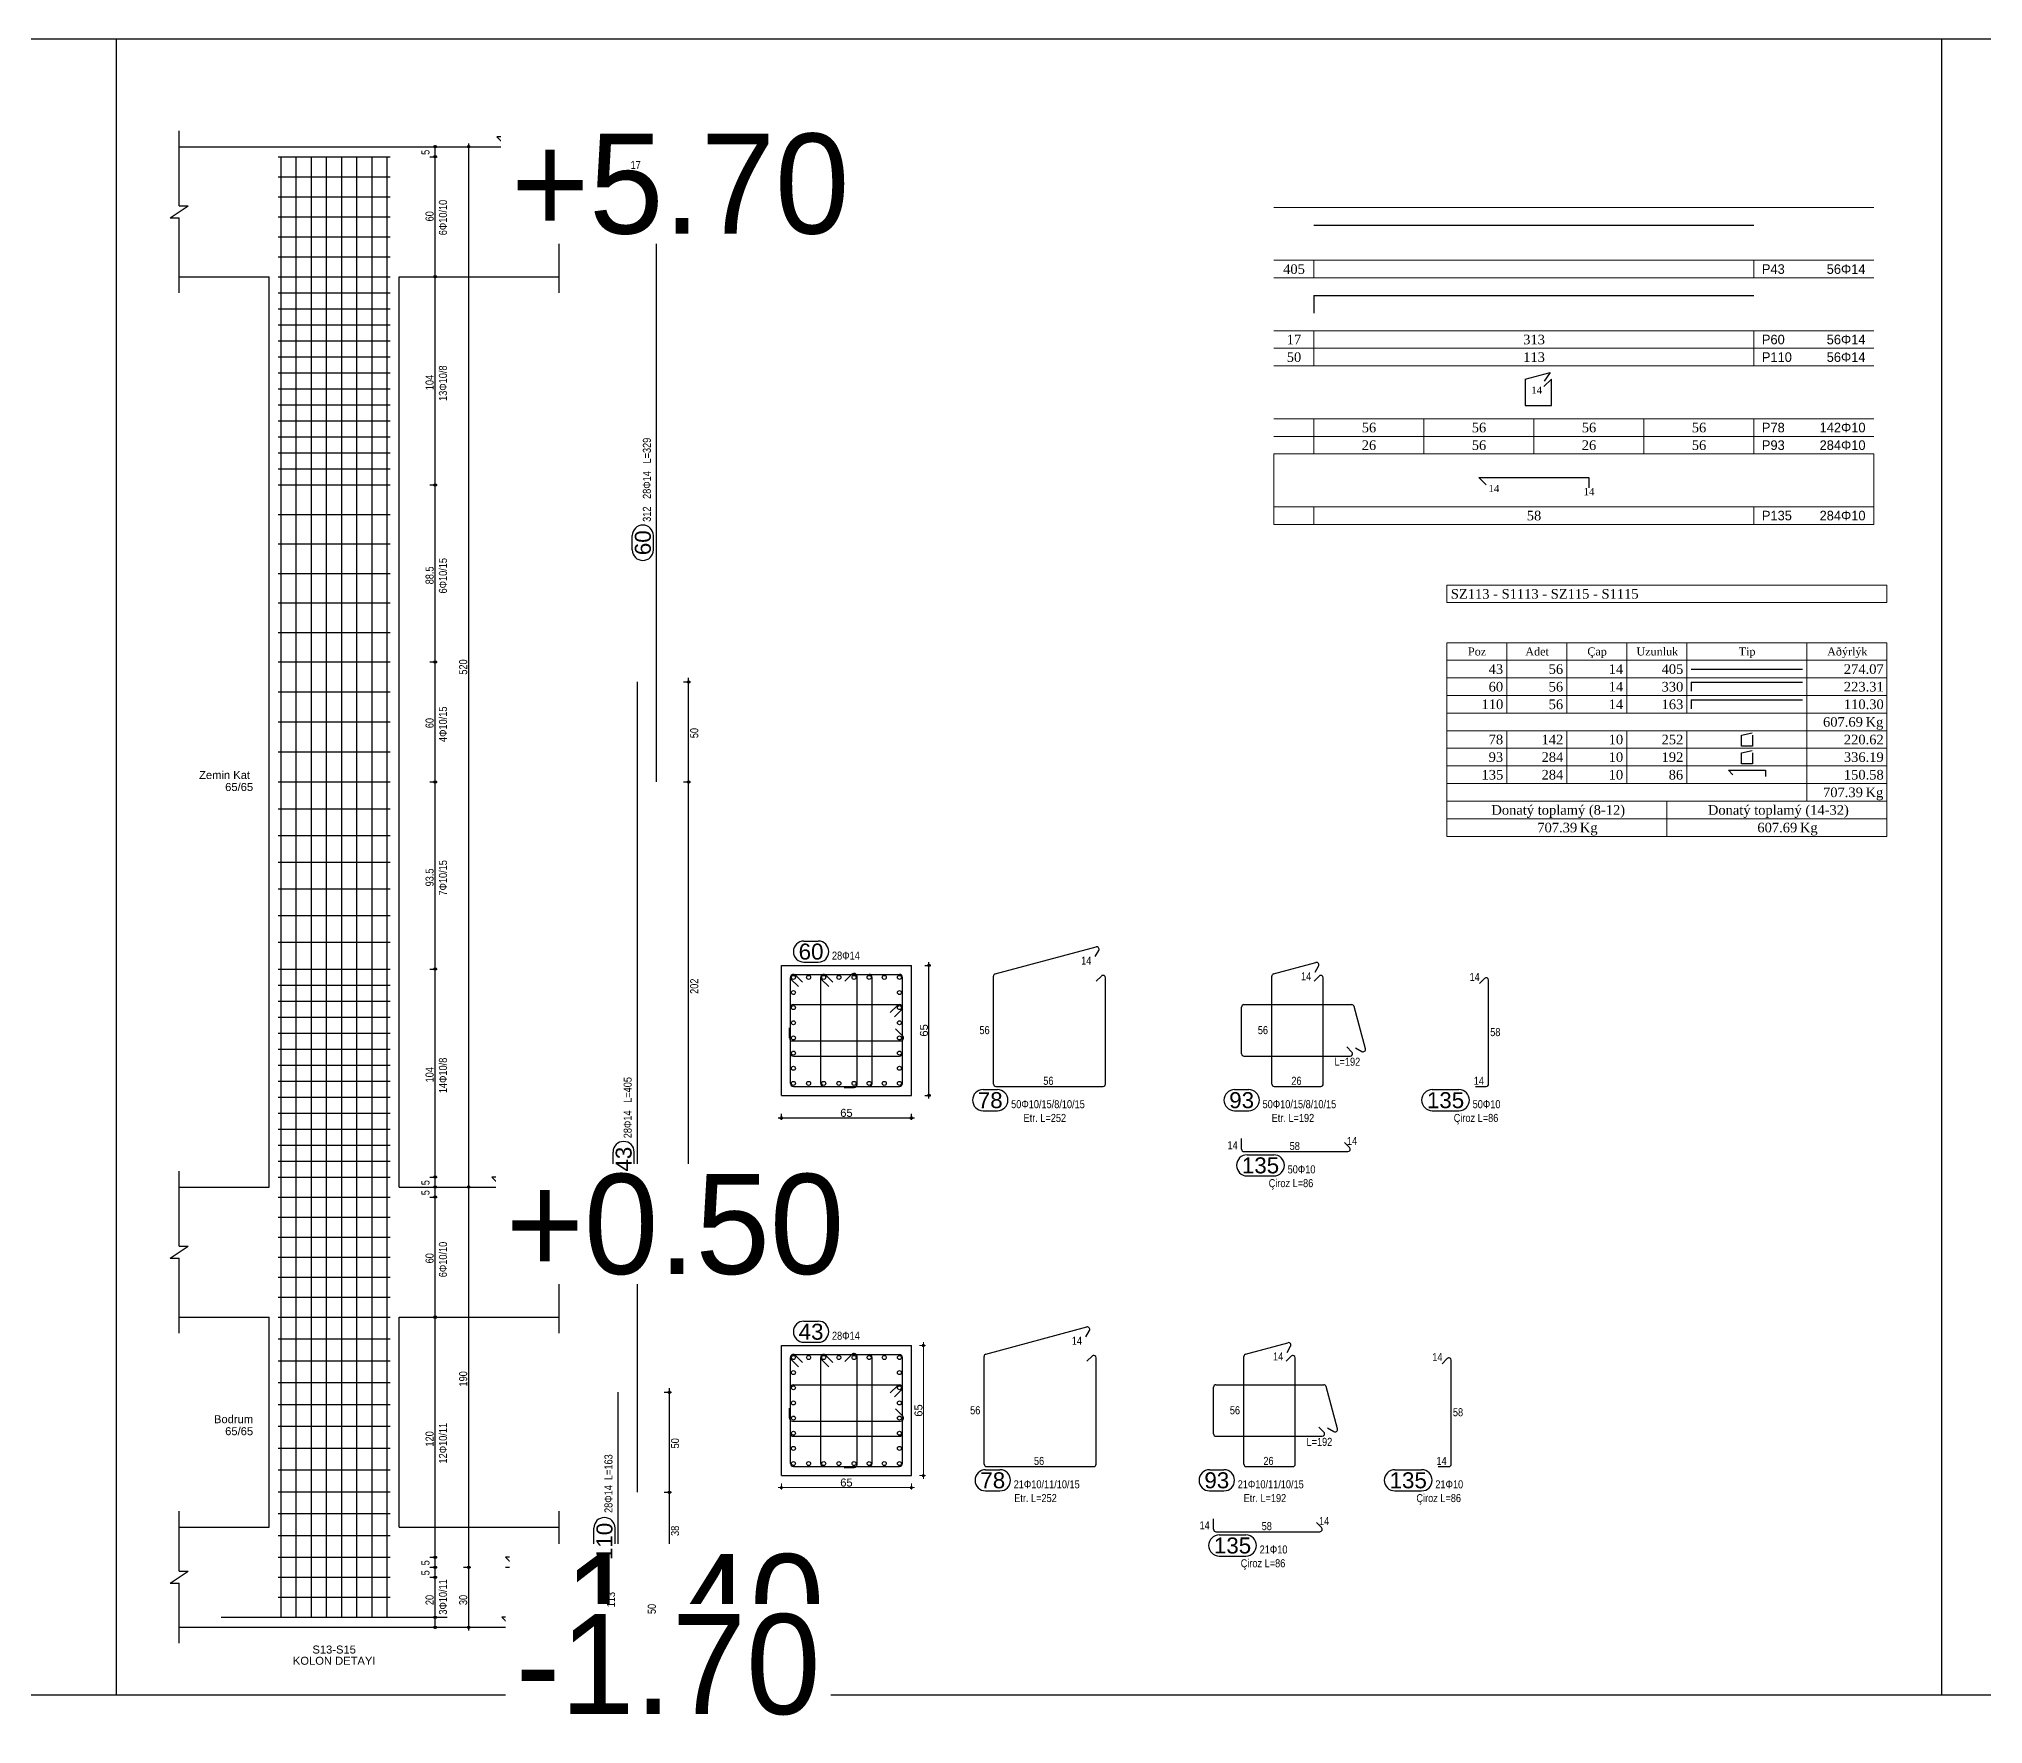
# Model space of a CAD drawing. Header units: metres. Extents: x 419734 to 420376, y 4564732 to 4565123.
# Drawn here: x 419930.48 to 419979.08, y 4564923.85 to 4564965.96 of the extents above; entities that cross this region are included whole.
import ezdxf
from ezdxf.enums import TextEntityAlignment as Align

# ---------------------------------------------------------------- set-up
doc = ezdxf.new("R2018")
doc.units = ezdxf.units.M
for name, color, linetype in [('Standart', 7, 'Continuous'), ('SW_DIM', 33, 'Continuous'), ('SW_MAGRONE', 2, 'Continuous'), ('SW_QUOTE', 1, 'Continuous'), ('SW_REINFORCEMENT', 7, 'Continuous'), ('SW_Tondini', 1, 'Continuous'), ('SW_TXT_TESTI', 1, 'Continuous')]:
    doc.layers.add(name, color=color, linetype=linetype)
doc.styles.add('arial_1_18', font='arial.ttf', dxfattribs={"height": 0.2})
doc.styles.get("Standard").update_dxf_attribs({"font": 'arial.ttf'})
doc.styles.add('SWS', font='ARIALN.TTF')
doc.styles.add('symbol_1_18', font='symbol.ttf', dxfattribs={"height": 0.2})
doc.styles.add('times new roman_1_18', font='times.ttf', dxfattribs={"height": 0.2})

# ---------------------------------------------------------------- blocks, each defined once
blk = doc.blocks.new('*U889')
blk.add_hatch(color=256).paths.add_polyline_path([(0.0025, 0.0025), (0, 0.0025), (0, 0)])
for p, q in [((0.0095, 0.0025), (-0.0025, 0.0025)), ((-0.0025, 0.0025), (0, 0)), ((-0.0025, 0), (0.0025, 0)), ((0, 0), (0, 0.0025)), ((0.0025, 0.0025), (0, 0))]:
    blk.add_line(p, q)
at = {"color": 2, "lineweight": 30, "flags": 104}
blk.add_attdef('QM', text='', height=0.0025, dxfattribs=at).set_placement((0.001, 0.0033), align=Align.BOTTOM_LEFT)
blk = doc.blocks.new('*U890')
blk.add_hatch(color=256).paths.add_polyline_path([(0.0025, 0.0025), (0, 0.0025), (0, 0)])
for p, q in [((0.0095, 0.0025), (-0.0025, 0.0025)), ((-0.0025, 0.0025), (0, 0)), ((-0.0025, 0), (0.0025, 0)), ((0, 0), (0, 0.0025)), ((0.0025, 0.0025), (0, 0))]:
    blk.add_line(p, q)
at = {"color": 2, "lineweight": 30, "flags": 104}
blk.add_attdef('QM', text='', height=0.0025, dxfattribs=at).set_placement((0.001, 0.0033), align=Align.BOTTOM_LEFT)
blk = doc.blocks.new('*U891')
blk.add_hatch(color=256).paths.add_polyline_path([(0.0025, 0.0025), (0, 0.0025), (0, 0)])
for p, q in [((0.0095, 0.0025), (-0.0025, 0.0025)), ((-0.0025, 0.0025), (0, 0)), ((-0.0025, 0), (0.0025, 0)), ((0, 0), (0, 0.0025)), ((0.0025, 0.0025), (0, 0))]:
    blk.add_line(p, q)
at = {"color": 2, "lineweight": 30, "flags": 104}
blk.add_attdef('QM', text='', height=0.0025, dxfattribs=at).set_placement((0.001, 0.0033), align=Align.BOTTOM_LEFT)
blk = doc.blocks.new('*U892')
blk.add_hatch(color=256).paths.add_polyline_path([(0.0025, 0.0025), (0, 0.0025), (0, 0)])
for p, q in [((0.0095, 0.0025), (-0.0025, 0.0025)), ((-0.0025, 0.0025), (0, 0)), ((-0.0025, 0), (0.0025, 0)), ((0, 0), (0, 0.0025)), ((0.0025, 0.0025), (0, 0))]:
    blk.add_line(p, q)
at = {"color": 2, "lineweight": 30, "flags": 104}
blk.add_attdef('QM', text='', height=0.0025, dxfattribs=at).set_placement((0.001, 0.0033), align=Align.BOTTOM_LEFT)

msp = doc.modelspace()

# ---------------------------------------------------------------- linework, layer by layer
at = {"layer": 'Standart', "color": 171, "linetype": 'Continuous', "lineweight": -3}
for points in [[(419806.01166, 4564965.96418), (420065.81052, 4564965.96418)], [(419932.4175, 4564924.57015), (419932.4175, 4564965.96418)], [(419978.04637, 4564924.57015), (419978.04637, 4564965.96418)], [(420065.81052, 4564924.57015), (419806.01166, 4564924.57015)]]:
    msp.add_lwpolyline(points, dxfattribs=at)
at = {"layer": 'Standart', "color": 35, "linetype": 'Continuous', "lineweight": -3}
for points in [[(419933.98538, 4564961.79319), (419933.98538, 4564963.6682)], [(419943.48539, 4564961.79319), (419943.48539, 4564963.6682)], [(419933.76038, 4564961.49319), (419934.21038, 4564961.79319)], [(419933.98538, 4564961.79319), (419934.21038, 4564961.79319)], [(419943.26039, 4564961.49319), (419943.71039, 4564961.79319)], [(419943.48539, 4564961.79319), (419943.71039, 4564961.79319)], [(419933.76038, 4564961.49319), (419933.98538, 4564961.49319)], [(419933.98538, 4564959.61818), (419933.98538, 4564961.49319)], [(419943.26039, 4564961.49319), (419943.48539, 4564961.49319)], [(419943.48539, 4564959.61818), (419943.48539, 4564961.49319)], [(419933.98538, 4564935.79319), (419933.98538, 4564937.6682)], [(419943.48539, 4564935.79319), (419943.48539, 4564937.6682)], [(419933.76038, 4564935.49319), (419934.21038, 4564935.79319)], [(419933.98538, 4564935.79319), (419934.21038, 4564935.79319)], [(419943.26039, 4564935.49319), (419943.71039, 4564935.79319)], [(419943.48539, 4564935.79319), (419943.71039, 4564935.79319)], [(419933.76038, 4564935.49319), (419933.98538, 4564935.49319)], [(419933.98538, 4564933.61818), (419933.98538, 4564935.49319)], [(419943.26039, 4564935.49319), (419943.48539, 4564935.49319)], [(419943.48539, 4564933.61818), (419943.48539, 4564935.49319)], [(419933.98538, 4564927.66819), (419933.98538, 4564929.1682)], [(419943.48539, 4564927.66819), (419943.48539, 4564929.1682)], [(419933.76038, 4564927.36819), (419934.21038, 4564927.66819)], [(419933.76038, 4564927.36819), (419933.98538, 4564927.36819)], [(419933.98538, 4564927.66819), (419934.21038, 4564927.66819)], [(419933.98538, 4564925.86819), (419933.98538, 4564927.36819)], [(419943.26039, 4564927.36819), (419943.71039, 4564927.66819)], [(419943.26039, 4564927.36819), (419943.48539, 4564927.36819)], [(419943.48539, 4564927.66819), (419943.71039, 4564927.66819)], [(419943.48539, 4564925.86819), (419943.48539, 4564927.36819)]]:
    msp.add_lwpolyline(points, dxfattribs=at)
at = {"layer": 'Standart', "color": 1, "linetype": 'Continuous', "lineweight": 5}
for points in [[(419961.34728, 4564961.75136), (419976.34728, 4564961.75136)], [(419961.34728, 4564960.43136), (419976.34728, 4564960.43136)], [(419962.34728, 4564960.43136), (419962.34728, 4564959.99136)], [(419973.34728, 4564960.43136), (419973.34728, 4564959.99136)], [(419961.34728, 4564959.99136), (419976.34728, 4564959.99136)], [(419961.34728, 4564958.67136), (419976.34728, 4564958.67136)], [(419962.34728, 4564958.67136), (419962.34728, 4564957.79136)], [(419973.34728, 4564958.67136), (419973.34728, 4564957.79136)], [(419961.34728, 4564958.23136), (419976.34728, 4564958.23136)], [(419961.34728, 4564957.79136), (419976.34728, 4564957.79136)], [(419961.34728, 4564956.47136), (419976.34728, 4564956.47136)], [(419962.34728, 4564956.47136), (419962.34728, 4564955.59136)], [(419965.09728, 4564956.47136), (419965.09728, 4564955.59136)], [(419967.84728, 4564956.47136), (419967.84728, 4564955.59136)], [(419970.59728, 4564956.47136), (419970.59728, 4564955.59136)], [(419973.34728, 4564956.47136), (419973.34728, 4564955.59136)], [(419961.34728, 4564956.03136), (419976.34728, 4564956.03136)], [(419961.34728, 4564955.59136), (419976.34728, 4564955.59136)], [(419961.34728, 4564955.59136), (419961.34728, 4564953.83136)], [(419976.34728, 4564955.59136), (419976.34728, 4564953.83136)], [(419961.34728, 4564954.27136), (419976.34728, 4564954.27136)], [(419962.34728, 4564954.27136), (419962.34728, 4564953.83136)], [(419973.34728, 4564954.27136), (419973.34728, 4564953.83136)], [(419961.34728, 4564953.83136), (419976.34728, 4564953.83136)], [(419965.67215, 4564951.87465), (419965.67215, 4564952.31465)], [(419965.67215, 4564952.31465), (419976.67215, 4564952.31465)], [(419976.67215, 4564952.31465), (419976.67215, 4564951.87465)], [(419976.67215, 4564951.87465), (419965.67215, 4564951.87465)], [(419965.67215, 4564950.87465), (419976.67215, 4564950.87465)], [(419965.67215, 4564950.87465), (419965.67215, 4564946.03465)], [(419967.17215, 4564950.87465), (419967.17215, 4564949.11465)], [(419968.67215, 4564950.87465), (419968.67215, 4564949.11465)], [(419970.17215, 4564950.87465), (419970.17215, 4564949.11465)], [(419971.67215, 4564950.87465), (419971.67215, 4564949.11465)], [(419974.67215, 4564950.87465), (419974.67215, 4564946.91465)], [(419976.67215, 4564950.87465), (419976.67215, 4564946.03465)], [(419965.67215, 4564950.43465), (419976.67215, 4564950.43465)], [(419965.67215, 4564949.99465), (419976.67215, 4564949.99465)], [(419965.67215, 4564949.55465), (419976.67215, 4564949.55465)], [(419965.67215, 4564949.11465), (419976.67215, 4564949.11465)], [(419965.67215, 4564948.67465), (419976.67215, 4564948.67465)], [(419967.17215, 4564948.67465), (419967.17215, 4564947.35465)], [(419968.67215, 4564948.67465), (419968.67215, 4564947.35465)], [(419970.17215, 4564948.67465), (419970.17215, 4564947.35465)], [(419971.67215, 4564948.67465), (419971.67215, 4564947.35465)], [(419965.67215, 4564948.23465), (419976.67215, 4564948.23465)], [(419965.67215, 4564947.79465), (419976.67215, 4564947.79465)], [(419965.67215, 4564947.35465), (419976.67215, 4564947.35465)], [(419965.67215, 4564946.91465), (419976.67215, 4564946.91465)], [(419971.17215, 4564946.91465), (419971.17215, 4564946.03465)], [(419965.67215, 4564946.47465), (419976.67215, 4564946.47465)], [(419965.67215, 4564946.03465), (419976.67215, 4564946.03465)], [(419952.49039, 4564933.31031), (419952.64039, 4564933.31031)], [(419952.59039, 4564929.98031), (419952.59039, 4564933.39031)], [(419948.96039, 4564929.76031), (419952.37039, 4564929.76031)], [(419949.04039, 4564929.71031), (419949.04039, 4564929.86031)], [(419952.29039, 4564929.71031), (419952.29039, 4564929.86031)], [(419952.49039, 4564930.06031), (419952.64039, 4564930.06031)]]:
    msp.add_lwpolyline(points, dxfattribs=at)
for centre in [(419952.59039, 4564933.31031), (419949.04039, 4564929.76031), (419952.29039, 4564929.76031), (419952.59039, 4564930.06031)]:
    msp.add_circle(centre, 0.03, dxfattribs=at)
at = {"layer": 'SW_DIM', "ltscale": 0.5}
for points in [[(419940.25539, 4564963.26819), (419940.43539, 4564963.26819)], [(419940.38539, 4564926.22819), (419940.38539, 4564963.30819)], [(419941.09539, 4564963.26819), (419941.27539, 4564963.26819)], [(419941.22539, 4564926.18819), (419941.22539, 4564963.34819)], [(419940.25539, 4564963.01819), (419940.43539, 4564963.01819)], [(419940.25539, 4564960.01819), (419940.43539, 4564960.01819)], [(419940.25539, 4564954.81819), (419940.43539, 4564954.81819)], [(419940.25539, 4564950.39319), (419940.43539, 4564950.39319)], [(419946.59039, 4564949.89319), (419946.77039, 4564949.89319)], [(419946.72039, 4564937.16819), (419946.72039, 4564949.99319)], [(419940.25539, 4564947.39319), (419940.43539, 4564947.39319)], [(419946.59039, 4564947.39319), (419946.77039, 4564947.39319)], [(419952.62649, 4564942.81031), (419952.77649, 4564942.81031)], [(419952.72649, 4564939.48031), (419952.72649, 4564942.89031)], [(419940.25539, 4564942.71819), (419940.43539, 4564942.71819)], [(419952.62649, 4564939.56031), (419952.77649, 4564939.56031)], [(419948.96039, 4564938.99944), (419952.37039, 4564938.99944)], [(419949.04039, 4564938.94944), (419949.04039, 4564939.09944)], [(419952.29039, 4564938.94944), (419952.29039, 4564939.09944)], [(419940.25539, 4564937.51819), (419940.43539, 4564937.51819)], [(419940.25539, 4564937.26819), (419940.43539, 4564937.26819)], [(419940.25539, 4564937.01819), (419940.43539, 4564937.01819)], [(419941.09539, 4564937.26819), (419941.27539, 4564937.26819)], [(419946.59039, 4564937.26819), (419946.77039, 4564937.26819)], [(419940.25539, 4564934.01819), (419940.43539, 4564934.01819)], [(419946.11039, 4564932.14319), (419946.29039, 4564932.14319)], [(419946.24039, 4564927.66819), (419946.24039, 4564932.24319)], [(419946.11039, 4564929.64319), (419946.29039, 4564929.64319)], [(419940.25539, 4564928.01819), (419940.43539, 4564928.01819)], [(419940.25539, 4564927.76819), (419940.43539, 4564927.76819)], [(419941.09539, 4564927.76819), (419941.27539, 4564927.76819)], [(419946.11039, 4564927.76819), (419946.29039, 4564927.76819)], [(419940.25539, 4564927.51819), (419940.43539, 4564927.51819)], [(419940.25539, 4564926.51819), (419940.43539, 4564926.51819)], [(419940.25539, 4564926.26819), (419940.43539, 4564926.26819)], [(419941.09539, 4564926.26819), (419941.27539, 4564926.26819)]]:
    msp.add_lwpolyline(points, dxfattribs=at)
for centre in [(419940.38539, 4564963.26819), (419941.22539, 4564963.26819), (419940.38539, 4564963.01819), (419940.38539, 4564960.01819), (419940.38539, 4564954.81819), (419940.38539, 4564950.39319), (419946.72039, 4564949.89319), (419940.38539, 4564947.39319), (419946.72039, 4564947.39319), (419952.72649, 4564942.81031), (419940.38539, 4564942.71819), (419952.72649, 4564939.56031), (419949.04039, 4564938.99944), (419952.29039, 4564938.99944), (419940.38539, 4564937.51819), (419940.38539, 4564937.26819), (419940.38539, 4564937.01819), (419941.22539, 4564937.26819), (419946.72039, 4564937.26819), (419940.38539, 4564934.01819), (419946.24039, 4564932.14319), (419946.24039, 4564929.64319), (419940.38539, 4564928.01819), (419940.38539, 4564927.76819), (419941.22539, 4564927.76819), (419946.24039, 4564927.76819), (419940.38539, 4564927.51819), (419940.38539, 4564926.51819), (419940.38539, 4564926.26819), (419941.22539, 4564926.26819)]:
    msp.add_circle(centre, 0.03, dxfattribs=at)
at = {"layer": 'SW_MAGRONE'}
for points in [[(419933.98538, 4564963.26819), (419943.48539, 4564963.26819)], [(419944.46039, 4564963.26819), (419947.96039, 4564963.26819)], [(419933.98538, 4564960.01818), (419936.23538, 4564960.01818)], [(419936.23538, 4564937.2682), (419936.23538, 4564960.01818)], [(419939.48539, 4564960.01818), (419943.48539, 4564960.01818)], [(419939.48539, 4564937.2682), (419939.48539, 4564960.01818)], [(419949.04039, 4564942.81031), (419952.29039, 4564942.81031)], [(419949.04039, 4564939.56031), (419949.04039, 4564942.81031)], [(419952.29039, 4564939.56031), (419952.29039, 4564942.81031)], [(419949.04039, 4564939.56031), (419952.29039, 4564939.56031)], [(419933.98538, 4564937.2682), (419936.23538, 4564937.2682)], [(419939.48539, 4564937.2682), (419943.48539, 4564937.2682)], [(419944.46039, 4564937.26819), (419947.96039, 4564937.26819)], [(419933.98538, 4564934.01818), (419936.23538, 4564934.01818)], [(419936.23538, 4564928.7682), (419936.23538, 4564934.01818)], [(419939.48539, 4564928.7682), (419939.48539, 4564934.01818)], [(419939.48539, 4564934.01818), (419943.48539, 4564934.01818)], [(419949.04039, 4564933.31031), (419952.29039, 4564933.31031)], [(419949.04039, 4564930.06031), (419949.04039, 4564933.31031)], [(419952.29039, 4564930.06031), (419952.29039, 4564933.31031)], [(419949.04039, 4564930.06031), (419952.29039, 4564930.06031)], [(419933.98538, 4564928.7682), (419936.23538, 4564928.7682)], [(419939.48539, 4564928.7682), (419943.48539, 4564928.7682)], [(419944.46039, 4564927.76819), (419947.96039, 4564927.76819)], [(419933.98538, 4564926.26819), (419943.48539, 4564926.26819)], [(419944.46039, 4564926.26819), (419947.96039, 4564926.26819)]]:
    msp.add_lwpolyline(points, dxfattribs=at)
at = {"layer": 'SW_REINFORCEMENT', "color": 7, "ltscale": 0.05, "flags": 128}
for points in [[(419936.46038, 4564963.01819), (419939.26038, 4564963.01819)], [(419936.53538, 4564926.51819), (419936.53538, 4564963.01819)], [(419936.91395, 4564926.51819), (419936.91395, 4564963.01819)], [(419937.29252, 4564926.51819), (419937.29252, 4564963.01819)], [(419937.6711, 4564926.51819), (419937.6711, 4564963.01819)], [(419938.04967, 4564926.51819), (419938.04967, 4564963.01819)], [(419938.42824, 4564926.51819), (419938.42824, 4564963.01819)], [(419938.80681, 4564926.51819), (419938.80681, 4564963.01819)], [(419939.18538, 4564926.51819), (419939.18538, 4564963.01819)], [(419945.08033, 4564963.01819), (419945.92039, 4564963.01819)], [(419945.92039, 4564947.39319), (419945.92039, 4564963.01819)], [(419936.46038, 4564962.51819), (419939.26038, 4564962.51819)], [(419936.46038, 4564962.01819), (419939.26038, 4564962.01819)], [(419936.46038, 4564961.51819), (419939.26038, 4564961.51819)], [(419962.34728, 4564961.31136), (419973.34728, 4564961.31136)], [(419936.46038, 4564961.01819), (419939.26038, 4564961.01819)], [(419936.46038, 4564960.51819), (419939.26038, 4564960.51819)], [(419936.46038, 4564960.01819), (419939.26038, 4564960.01819)], [(419936.46038, 4564959.61819), (419939.26038, 4564959.61819)], [(419962.34728, 4564959.55136), (419973.34728, 4564959.55136)], [(419962.34728, 4564959.55136), (419962.34728, 4564959.11136)], [(419936.46038, 4564959.21819), (419939.26038, 4564959.21819)], [(419936.46038, 4564958.81819), (419939.26038, 4564958.81819)], [(419936.46038, 4564958.41819), (419939.26038, 4564958.41819)], [(419936.46038, 4564958.01819), (419939.26038, 4564958.01819)], [(419936.46038, 4564957.61819), (419939.26038, 4564957.61819)], [(419967.62728, 4564957.46136), (419968.25428, 4564957.62636)], [(419967.62728, 4564957.46136), (419967.62728, 4564956.80136)], [(419968.28728, 4564957.46136), (419968.10061, 4564957.27468)], [(419968.25428, 4564957.62636), (419968.10286, 4564957.4101)], [(419968.28728, 4564956.80136), (419968.28728, 4564957.46136)], [(419936.46038, 4564957.21819), (419939.26038, 4564957.21819)], [(419936.46038, 4564956.81819), (419939.26038, 4564956.81819)], [(419936.46038, 4564956.41819), (419939.26038, 4564956.41819)], [(419967.62728, 4564956.80136), (419968.28728, 4564956.80136)], [(419936.46038, 4564956.01819), (419939.26038, 4564956.01819)], [(419936.46038, 4564955.61819), (419939.26038, 4564955.61819)], [(419936.46038, 4564955.21819), (419939.26038, 4564955.21819)], [(419966.47228, 4564955.00469), (419969.22228, 4564955.00469)], [(419966.47228, 4564955.00469), (419966.65896, 4564954.81802)], [(419969.22228, 4564955.00469), (419969.22228, 4564954.74069)], [(419936.46038, 4564954.81819), (419939.26038, 4564954.81819)], [(419936.46038, 4564954.08069), (419939.26038, 4564954.08069)], [(419936.46038, 4564953.34319), (419939.26038, 4564953.34319)], [(419936.46038, 4564952.60569), (419939.26038, 4564952.60569)], [(419936.46038, 4564951.86819), (419939.26038, 4564951.86819)], [(419936.46038, 4564951.13069), (419939.26038, 4564951.13069)], [(419936.46038, 4564950.39319), (419939.26038, 4564950.39319)], [(419971.78215, 4564950.21465), (419974.56215, 4564950.21465)], [(419936.46038, 4564949.64319), (419939.26038, 4564949.64319)], [(419945.44039, 4564929.64319), (419945.44039, 4564949.89319)], [(419971.78215, 4564949.88465), (419974.56215, 4564949.88465)], [(419971.78215, 4564949.88465), (419971.78215, 4564949.66465)], [(419971.78215, 4564949.44465), (419974.56215, 4564949.44465)], [(419971.78215, 4564949.44465), (419971.78215, 4564949.22465)], [(419936.46038, 4564948.89319), (419939.26038, 4564948.89319)], [(419973.03465, 4564948.56465), (419973.30277, 4564948.61965)], [(419936.46038, 4564948.14319), (419939.26038, 4564948.14319)], [(419973.03465, 4564948.28965), (419973.03465, 4564948.56465)], [(419973.30965, 4564948.28965), (419973.03465, 4564948.28965)], [(419973.03465, 4564948.12465), (419973.30277, 4564948.17965)], [(419973.30965, 4564948.56465), (419973.30965, 4564948.28965)], [(419972.70881, 4564947.68465), (419973.63548, 4564947.68465)], [(419972.70881, 4564947.68465), (419972.81881, 4564947.57465)], [(419973.03465, 4564947.84965), (419973.03465, 4564948.12465)], [(419973.30965, 4564947.84965), (419973.03465, 4564947.84965)], [(419973.30965, 4564948.12465), (419973.30965, 4564947.84965)], [(419973.63548, 4564947.68465), (419973.63548, 4564947.52955)], [(419936.46038, 4564947.39319), (419939.26038, 4564947.39319)], [(419936.46038, 4564946.72533), (419939.26038, 4564946.72533)], [(419936.46038, 4564946.05748), (419939.26038, 4564946.05748)], [(419936.46038, 4564945.38962), (419939.26038, 4564945.38962)], [(419936.46038, 4564944.72176), (419939.26038, 4564944.72176)], [(419936.46038, 4564944.05391), (419939.26038, 4564944.05391)], [(419936.46038, 4564943.38605), (419939.26038, 4564943.38605)], [(419954.38516, 4564942.59723), (419956.90536, 4564943.27251)], [(419956.88278, 4564943.02854), (419956.97285, 4564943.18456)], [(419961.34289, 4564942.59723), (419962.40041, 4564942.88059)], [(419962.37782, 4564942.63662), (419962.4679, 4564942.79263)], [(419936.46038, 4564942.71819), (419939.26038, 4564942.71819)], [(419936.46038, 4564942.31819), (419939.26038, 4564942.31819)], [(419949.26539, 4564939.86031), (419949.26539, 4564942.51031)], [(419949.28735, 4564942.45728), (419949.46413, 4564942.2805)], [(419949.34039, 4564942.58531), (419951.99039, 4564942.58531)], [(419949.39342, 4564942.56334), (419949.5702, 4564942.38657)], [(419950.02253, 4564939.86031), (419950.02253, 4564942.51031)], [(419950.0445, 4564942.45728), (419950.22127, 4564942.2805)], [(419950.15056, 4564942.56334), (419950.32734, 4564942.38657)], [(419950.62486, 4564942.41157), (419950.80164, 4564942.58834)], [(419950.92967, 4564939.83531), (419950.92967, 4564942.53531)], [(419951.30824, 4564939.86031), (419951.30824, 4564942.51031)], [(419952.06539, 4564939.86031), (419952.06539, 4564942.51031)], [(419954.34068, 4564939.84531), (419954.34068, 4564942.53927)], [(419956.91087, 4564942.4155), (419957.03826, 4564942.54288)], [(419957.14068, 4564939.84531), (419957.14068, 4564942.50046)], [(419961.29842, 4564939.84531), (419961.29842, 4564942.53927)], [(419962.35432, 4564942.4155), (419962.48171, 4564942.54288)], [(419962.58413, 4564939.84531), (419962.58413, 4564942.50046)], [(419966.4865, 4564942.3555), (419966.61389, 4564942.48288)], [(419966.71631, 4564939.84531), (419966.71631, 4564942.44046)], [(419936.46038, 4564941.91819), (419939.26038, 4564941.91819)], [(419949.34039, 4564941.82817), (419951.99039, 4564941.82817)], [(419960.60128, 4564941.82817), (419963.29524, 4564941.82817)], [(419936.46038, 4564941.51819), (419939.26038, 4564941.51819)], [(419951.76058, 4564941.62942), (419951.93735, 4564941.8062)], [(419951.86664, 4564941.52336), (419952.04342, 4564941.70013)], [(419960.54128, 4564940.60245), (419960.54128, 4564941.76817)], [(419963.63655, 4564940.72618), (419963.35319, 4564941.7837)], [(419936.46038, 4564941.11819), (419939.26038, 4564941.11819)], [(419949.24039, 4564940.99602), (419949.24039, 4564941.24602)], [(419949.31539, 4564940.92102), (419952.01539, 4564940.92102)], [(419952.06842, 4564941.04906), (419951.89164, 4564941.22583)], [(419936.46038, 4564940.71819), (419939.26038, 4564940.71819)], [(419949.34039, 4564940.54245), (419951.99039, 4564940.54245)], [(419960.60128, 4564940.54245), (419963.25642, 4564940.54245)], [(419963.29885, 4564940.64488), (419963.17147, 4564940.77226)], [(419963.39259, 4564940.74876), (419963.5486, 4564940.65869)], [(419936.46038, 4564940.31819), (419939.26038, 4564940.31819)], [(419936.46038, 4564939.91819), (419939.26038, 4564939.91819)], [(419936.46038, 4564939.51819), (419939.26038, 4564939.51819)], [(419949.34039, 4564939.78531), (419951.99039, 4564939.78531)], [(419950.60467, 4564939.76031), (419950.85467, 4564939.76031)], [(419954.40068, 4564939.78531), (419957.08068, 4564939.78531)], [(419961.35842, 4564939.78531), (419962.52413, 4564939.78531)], [(419966.39131, 4564939.78531), (419966.65631, 4564939.78531)], [(419936.46038, 4564939.11819), (419939.26038, 4564939.11819)], [(419936.46038, 4564938.71819), (419939.26038, 4564938.71819)], [(419960.54128, 4564938.21619), (419960.54128, 4564938.48119)], [(419936.46038, 4564938.31819), (419939.26038, 4564938.31819)], [(419960.60128, 4564938.15619), (419963.19642, 4564938.15619)], [(419963.23885, 4564938.25862), (419963.11147, 4564938.386)], [(419936.46038, 4564937.91819), (419939.26038, 4564937.91819)], [(419936.46038, 4564937.51819), (419939.26038, 4564937.51819)], [(419936.46038, 4564937.01819), (419939.26038, 4564937.01819)], [(419936.46038, 4564936.51819), (419939.26038, 4564936.51819)], [(419936.46038, 4564936.01819), (419939.26038, 4564936.01819)], [(419936.46038, 4564935.51819), (419939.26038, 4564935.51819)], [(419936.46038, 4564935.01819), (419939.26038, 4564935.01819)], [(419936.46038, 4564934.51819), (419939.26038, 4564934.51819)], [(419936.46038, 4564934.01819), (419939.26038, 4564934.01819)], [(419949.60232, 4564933.91831), (419949.95985, 4564933.91831)], [(419954.15208, 4564933.09723), (419956.67229, 4564933.77251)], [(419956.6497, 4564933.52854), (419956.73978, 4564933.68456)], [(419936.46038, 4564933.47274), (419939.26038, 4564933.47274)], [(419949.34039, 4564933.08531), (419951.99039, 4564933.08531)], [(419949.60232, 4564933.39031), (419949.95985, 4564933.39031)], [(419950.62486, 4564932.91157), (419950.80164, 4564933.08834)], [(419960.64367, 4564933.09723), (419961.70119, 4564933.38059)], [(419961.6786, 4564933.13662), (419961.76868, 4564933.29263)], [(419936.46038, 4564932.92728), (419939.26038, 4564932.92728)], [(419949.26539, 4564930.36031), (419949.26539, 4564933.01031)], [(419949.28735, 4564932.95728), (419949.46413, 4564932.7805)], [(419949.39342, 4564933.06334), (419949.5702, 4564932.88657)], [(419950.02253, 4564930.36031), (419950.02253, 4564933.01031)], [(419950.0445, 4564932.95728), (419950.22127, 4564932.7805)], [(419950.15056, 4564933.06334), (419950.32734, 4564932.88657)], [(419950.92967, 4564930.33531), (419950.92967, 4564933.03531)], [(419951.30824, 4564930.36031), (419951.30824, 4564933.01031)], [(419952.06539, 4564930.36031), (419952.06539, 4564933.01031)], [(419954.10761, 4564930.34531), (419954.10761, 4564933.03927)], [(419956.6778, 4564932.9155), (419956.80518, 4564933.04288)], [(419956.90761, 4564930.34531), (419956.90761, 4564933.00046)], [(419960.5992, 4564930.34531), (419960.5992, 4564933.03927)], [(419961.6551, 4564932.9155), (419961.78249, 4564933.04288)], [(419961.88491, 4564930.34531), (419961.88491, 4564933.00046)], [(419965.55421, 4564932.8555), (419965.68159, 4564932.98288)], [(419965.78402, 4564930.34531), (419965.78402, 4564932.94046)], [(419936.46038, 4564932.38183), (419939.26038, 4564932.38183)], [(419944.96039, 4564926.51819), (419944.96039, 4564932.14319)], [(419949.34039, 4564932.32817), (419951.99039, 4564932.32817)], [(419951.76058, 4564932.12942), (419951.93735, 4564932.3062)], [(419951.86664, 4564932.02336), (419952.04342, 4564932.20013)], [(419959.84206, 4564931.10245), (419959.84206, 4564932.26817)], [(419959.90206, 4564932.32817), (419962.59602, 4564932.32817)], [(419962.93733, 4564931.22618), (419962.65397, 4564932.2837)], [(419936.46038, 4564931.83637), (419939.26038, 4564931.83637)], [(419949.24039, 4564931.49602), (419949.24039, 4564931.74602)], [(419952.06842, 4564931.54906), (419951.89164, 4564931.72583)], [(419936.46038, 4564931.29092), (419939.26038, 4564931.29092)], [(419949.31539, 4564931.42102), (419952.01539, 4564931.42102)], [(419962.59963, 4564931.14488), (419962.47225, 4564931.27226)], [(419962.69337, 4564931.24876), (419962.84938, 4564931.15869)], [(419936.46038, 4564930.74546), (419939.26038, 4564930.74546)], [(419949.34039, 4564931.04245), (419951.99039, 4564931.04245)], [(419959.90206, 4564931.04245), (419962.5572, 4564931.04245)], [(419936.46038, 4564930.20001), (419939.26038, 4564930.20001)], [(419949.34039, 4564930.28531), (419951.99039, 4564930.28531)], [(419950.60467, 4564930.26031), (419950.85467, 4564930.26031)], [(419954.16761, 4564930.28531), (419956.84761, 4564930.28531)], [(419960.6592, 4564930.28531), (419961.82491, 4564930.28531)], [(419965.45902, 4564930.28531), (419965.72402, 4564930.28531)], [(419936.46038, 4564929.65455), (419939.26038, 4564929.65455)], [(419936.46038, 4564929.1091), (419939.26038, 4564929.1091)], [(419959.84206, 4564928.71619), (419959.84206, 4564928.98119)], [(419962.53963, 4564928.75862), (419962.41225, 4564928.886)], [(419936.46038, 4564928.56365), (419939.26038, 4564928.56365)], [(419959.90206, 4564928.65619), (419962.4972, 4564928.65619)], [(419936.46038, 4564928.01819), (419939.26038, 4564928.01819)], [(419936.46038, 4564927.51819), (419939.26038, 4564927.51819)], [(419936.46038, 4564927.01819), (419939.26038, 4564927.01819)], [(419935.03538, 4564926.51819), (419940.68538, 4564926.51819)], [(419944.96039, 4564926.51819), (419947.46039, 4564926.51819)]]:
    msp.add_lwpolyline(points, dxfattribs=at)
at = {"layer": 'SW_REINFORCEMENT', "color": 7, "ltscale": 0.05}
for centre, radius, start, end in [((419956.92089, 4564943.21456), 0.06, 330, 105), ((419962.41594, 4564942.82263), 0.06, 330, 105), ((419949.34039, 4564942.51031), 0.075, 45, 225.00001), ((419950.09753, 4564942.51031), 0.075, 45, 225.00001), ((419950.85467, 4564942.53531), 0.075, 0, 135), ((419951.23324, 4564942.51031), 0.075, 0, 90), ((419951.99039, 4564942.51031), 0.075, 0, 90), ((419954.40068, 4564942.53927), 0.06, 105, 180), ((419957.08068, 4564942.50046), 0.06, 0, 135), ((419961.35842, 4564942.53927), 0.06, 105, 180), ((419962.52413, 4564942.50046), 0.06, 0, 135), ((419966.65631, 4564942.44046), 0.06, 0, 135), ((419949.34039, 4564941.75317), 0.075, 90, 180), ((419951.99039, 4564941.75317), 0.075, 315, 134.999954), ((419960.60128, 4564941.76817), 0.06, 90, 180), ((419963.29524, 4564941.76817), 0.06, 15, 90), ((419949.31539, 4564940.99602), 0.075, 180, 270), ((419952.01539, 4564940.99602), 0.075, 270, 45), ((419949.34039, 4564940.61745), 0.075, 180, 270), ((419951.99039, 4564940.61745), 0.075, 270, 0), ((419960.60128, 4564940.60245), 0.06, 180, 270), ((419963.25642, 4564940.60245), 0.06, 270, 45), ((419963.5786, 4564940.71065), 0.06, 240, 15), ((419949.34039, 4564939.86031), 0.075, 180, 270), ((419950.09753, 4564939.86031), 0.075, 180, 270), ((419950.85467, 4564939.83531), 0.075, 270, 0), ((419951.23324, 4564939.86031), 0.075, 270, 0), ((419951.99039, 4564939.86031), 0.075, 270, 0), ((419954.40068, 4564939.84531), 0.06, 180, 270), ((419957.08068, 4564939.84531), 0.06, 270, 0), ((419961.35842, 4564939.84531), 0.06, 180, 270), ((419962.52413, 4564939.84531), 0.06, 270, 0), ((419966.65631, 4564939.84531), 0.06, 270, 0), ((419960.60128, 4564938.21619), 0.06, 180, 270), ((419963.19642, 4564938.21619), 0.06, 270, 45), ((419949.60232, 4564933.65431), 0.264, 90, 270), ((419949.95985, 4564933.65431), 0.264, 270, 90), ((419956.68782, 4564933.71456), 0.06, 330, 105), ((419949.34039, 4564933.01031), 0.075, 45, 225.00001), ((419950.09753, 4564933.01031), 0.075, 45, 225.00001), ((419950.85467, 4564933.03531), 0.075, 0, 135), ((419951.23324, 4564933.01031), 0.075, 0, 90), ((419951.99039, 4564933.01031), 0.075, 0, 90), ((419954.16761, 4564933.03927), 0.06, 105, 180), ((419960.6592, 4564933.03927), 0.06, 105, 180), ((419961.71672, 4564933.32263), 0.06, 330, 105), ((419956.84761, 4564933.00046), 0.06, 0, 135), ((419961.82491, 4564933.00046), 0.06, 0, 135), ((419965.72402, 4564932.94046), 0.06, 0, 135), ((419949.34039, 4564932.25317), 0.075, 90, 180), ((419951.99039, 4564932.25317), 0.075, 315, 134.999954), ((419959.90206, 4564932.26817), 0.06, 90, 180), ((419962.59602, 4564932.26817), 0.06, 15, 90), ((419949.31539, 4564931.49602), 0.075, 180, 270), ((419952.01539, 4564931.49602), 0.075, 270, 45), ((419962.5572, 4564931.10245), 0.06, 270, 45), ((419962.87938, 4564931.21065), 0.06, 240, 15), ((419949.34039, 4564931.11745), 0.075, 180, 270), ((419951.99039, 4564931.11745), 0.075, 270, 0), ((419959.90206, 4564931.10245), 0.06, 180, 270), ((419949.34039, 4564930.36031), 0.075, 180, 270), ((419950.09753, 4564930.36031), 0.075, 180, 270), ((419950.85467, 4564930.33531), 0.075, 270, 0), ((419951.23324, 4564930.36031), 0.075, 270, 0), ((419951.99039, 4564930.36031), 0.075, 270, 0), ((419954.16761, 4564930.34531), 0.06, 180, 270), ((419956.84761, 4564930.34531), 0.06, 270, 0), ((419960.6592, 4564930.34531), 0.06, 180, 270), ((419961.82491, 4564930.34531), 0.06, 270, 0), ((419965.72402, 4564930.34531), 0.06, 270, 0), ((419959.90206, 4564928.71619), 0.06, 180, 270), ((419962.4972, 4564928.71619), 0.06, 270, 45)]:
    msp.add_arc(centre, radius, start, end, dxfattribs=at)
at = {"layer": 'SW_Tondini'}
for centre in [(419949.34039, 4564942.51031), (419949.71896, 4564942.51031), (419950.09753, 4564942.51031), (419950.4761, 4564942.51031), (419950.85467, 4564942.51031), (419951.23324, 4564942.51031), (419951.61182, 4564942.51031), (419951.99039, 4564942.51031), (419949.34039, 4564942.13174), (419951.99039, 4564942.13174), (419949.34039, 4564941.75317), (419949.34039, 4564941.37459), (419951.99039, 4564941.75317), (419951.99039, 4564941.37459), (419949.34039, 4564940.99602), (419951.99039, 4564940.99602), (419949.34039, 4564940.61745), (419951.99039, 4564940.61745), (419949.34039, 4564940.23888), (419949.34039, 4564939.86031), (419949.71896, 4564939.86031), (419950.09753, 4564939.86031), (419950.4761, 4564939.86031), (419950.85467, 4564939.86031), (419951.23324, 4564939.86031), (419951.61182, 4564939.86031), (419951.99039, 4564940.23888), (419951.99039, 4564939.86031), (419949.34039, 4564933.01031), (419949.34039, 4564932.63174), (419949.71896, 4564933.01031), (419950.09753, 4564933.01031), (419950.4761, 4564933.01031), (419950.85467, 4564933.01031), (419951.23324, 4564933.01031), (419951.61182, 4564933.01031), (419951.99039, 4564933.01031), (419951.99039, 4564932.63174), (419949.34039, 4564932.25317), (419951.99039, 4564932.25317), (419949.34039, 4564931.87459), (419951.99039, 4564931.87459), (419949.34039, 4564931.49602), (419949.34039, 4564931.11745), (419951.99039, 4564931.49602), (419951.99039, 4564931.11745), (419949.34039, 4564930.73888), (419951.99039, 4564930.73888), (419949.34039, 4564930.36031), (419949.71896, 4564930.36031), (419950.09753, 4564930.36031), (419950.4761, 4564930.36031), (419950.85467, 4564930.36031), (419951.23324, 4564930.36031), (419951.61182, 4564930.36031), (419951.99039, 4564930.36031)]:
    msp.add_circle(centre, 0.05, dxfattribs=at)
at = {"layer": 'SW_TXT_TESTI', "flags": 128}
for points in [[(419945.31239, 4564953.19306), (419945.31239, 4564953.55059)], [(419945.84039, 4564953.19306), (419945.84039, 4564953.55059)], [(419949.60232, 4564943.41831), (419949.95985, 4564943.41831)], [(419949.60232, 4564942.89031), (419949.95985, 4564942.89031)], [(419954.08021, 4564939.70531), (419954.43774, 4564939.70531)], [(419960.36445, 4564939.70531), (419960.72198, 4564939.70531)], [(419965.30536, 4564939.70531), (419965.97365, 4564939.70531)], [(419954.08021, 4564939.17731), (419954.43774, 4564939.17731)], [(419960.36445, 4564939.17731), (419960.72198, 4564939.17731)], [(419965.30536, 4564939.17731), (419965.97365, 4564939.17731)], [(419944.83239, 4564937.78796), (419944.83239, 4564938.14549)], [(419945.36039, 4564937.78796), (419945.36039, 4564938.14549)], [(419960.6804, 4564938.07619), (419961.34869, 4564938.07619)], [(419960.6804, 4564937.54819), (419961.34869, 4564937.54819)], [(419954.14401, 4564930.20531), (419954.50154, 4564930.20531)], [(419959.74377, 4564930.20531), (419960.1013, 4564930.20531)], [(419964.37307, 4564930.20531), (419965.04136, 4564930.20531)], [(419954.14401, 4564929.67731), (419954.50154, 4564929.67731)], [(419959.74377, 4564929.67731), (419960.1013, 4564929.67731)], [(419964.37307, 4564929.67731), (419965.04136, 4564929.67731)], [(419944.35239, 4564928.07914), (419944.35239, 4564928.74743)], [(419944.88039, 4564928.07914), (419944.88039, 4564928.74743)], [(419959.98118, 4564928.57619), (419960.64947, 4564928.57619)], [(419959.98118, 4564928.04819), (419960.64947, 4564928.04819)]]:
    msp.add_lwpolyline(points, dxfattribs=at)
at = {"layer": 'SW_TXT_TESTI'}
for centre, start, end in [((419945.57639, 4564953.55059), 0, 180), ((419945.57639, 4564953.19306), 180, 0), ((419949.60232, 4564943.15431), 90, 270), ((419949.95985, 4564943.15431), 270, 90), ((419954.08021, 4564939.44131), 90, 270), ((419954.43774, 4564939.44131), 270, 90), ((419960.36445, 4564939.44131), 90, 270), ((419960.72198, 4564939.44131), 270, 90), ((419965.30536, 4564939.44131), 90, 270), ((419965.97365, 4564939.44131), 270, 90), ((419945.09639, 4564938.14549), 0, 180), ((419960.6804, 4564937.81219), 90, 270), ((419961.34869, 4564937.81219), 270, 90), ((419945.09639, 4564937.78796), 180, 0), ((419954.14401, 4564929.94131), 90, 270), ((419954.50154, 4564929.94131), 270, 90), ((419959.74377, 4564929.94131), 90, 270), ((419960.1013, 4564929.94131), 270, 90), ((419964.37307, 4564929.94131), 90, 270), ((419965.04136, 4564929.94131), 270, 90), ((419944.61639, 4564928.74743), 0, 180), ((419959.98118, 4564928.31219), 90, 270), ((419960.64947, 4564928.31219), 270, 90), ((419944.61639, 4564928.07914), 180, 0)]:
    msp.add_arc(centre, 0.264, start, end, dxfattribs=at)

# ---------------------------------------------------------------- block references
at = {"layer": 'SW_QUOTE', "ltscale": 0.5}
ref = msp.add_blockref('*U890', (419942.18071, 4564963.26819), dxfattribs=dict(at, xscale=100, yscale=100, zscale=100))
lines = msp.add_mtext('+5.70', dxfattribs={"layer": '0', "color": 2, "insert": (419942.28071, 4564963.59819), "char_height": 2.5, "attachment_point": 1, "bg_fill": 3, "box_fill_scale": 1.1, "bg_fill_color": 256, "bg_fill_transparency": 0})
ref.add_attrib('QM', '', (419942.28071, 4564963.59819), dxfattribs={"flags": 104}).embed_mtext(lines)
ref = msp.add_blockref('*U889', (419942.05226, 4564937.26819), dxfattribs=dict(at, xscale=100, yscale=100, zscale=100))
lines = msp.add_mtext('+0.50', dxfattribs={"layer": '0', "color": 2, "insert": (419942.15226, 4564937.59819), "char_height": 2.5, "attachment_point": 1, "bg_fill": 3, "box_fill_scale": 1.1, "bg_fill_color": 256, "bg_fill_transparency": 0})
ref.add_attrib('QM', '', (419942.15226, 4564937.59819), dxfattribs={"flags": 104}).embed_mtext(lines)
ref = msp.add_blockref('*U892', (419942.3938, 4564927.76819), dxfattribs=dict(at, xscale=100, yscale=100, zscale=100))
lines = msp.add_mtext('-1.40', dxfattribs={"layer": '0', "color": 2, "insert": (419942.4938, 4564928.09819), "char_height": 2.5, "attachment_point": 1, "bg_fill": 3, "box_fill_scale": 1.1, "bg_fill_color": 256, "bg_fill_transparency": 0})
ref.add_attrib('QM', '', (419942.4938, 4564928.09819), dxfattribs={"flags": 104}).embed_mtext(lines)
ref = msp.add_blockref('*U891', (419942.29756, 4564926.26819), dxfattribs=dict(at, xscale=100, yscale=100, zscale=100))
lines = msp.add_mtext('-1.70', dxfattribs={"layer": '0', "color": 2, "insert": (419942.39756, 4564926.59819), "char_height": 2.5, "attachment_point": 1, "bg_fill": 3, "box_fill_scale": 1.1, "bg_fill_color": 256, "bg_fill_transparency": 0})
ref.add_attrib('QM', '', (419942.39756, 4564926.59819), dxfattribs={"flags": 104}).embed_mtext(lines)

# ---------------------------------------------------------------- texts
at = {"layer": 'Standart', "color": 254, "linetype": 'Continuous', "lineweight": -3, "style": 'times new roman_1_18'}
for s, height, p in [('405', 0.24, (419961.58097, 4564960.09136)), ('17', 0.24, (419961.66974, 4564958.33136)), ('313', 0.24, (419967.58097, 4564958.33136)), ('50', 0.24, (419961.66974, 4564957.89136)), ('113', 0.24, (419967.58097, 4564957.89136)), ('14', 0.18, (419967.78077, 4564957.09468)), ('26', 0.24, (419963.54474, 4564955.69136)), ('56', 0.24, (419963.54474, 4564956.13136)), ('56', 0.24, (419966.29474, 4564956.13136)), ('56', 0.24, (419966.29474, 4564955.69136)), ('26', 0.24, (419969.04474, 4564955.69136)), ('56', 0.24, (419969.04474, 4564956.13136)), ('56', 0.24, (419971.79474, 4564956.13136)), ('56', 0.24, (419971.79474, 4564955.69136)), ('14', 0.18, (419966.71248, 4564954.63802)), ('14', 0.18, (419969.08913, 4564954.56069)), ('58', 0.24, (419967.66974, 4564953.93136))]:
    msp.add_text(s, height=height, dxfattribs=at).set_placement(p)
at = {"layer": 'Standart', "color": 5, "linetype": 'Continuous', "lineweight": -3}
for s, style, p in [('R43', 'symbol_1_18', (419973.54728, 4564960.09136)), ('56F14', 'symbol_1_18', (419975.16685, 4564960.09136)), ('R60', 'symbol_1_18', (419973.54728, 4564958.33136)), ('56F14', 'symbol_1_18', (419975.16685, 4564958.33136)), ('R110', 'symbol_1_18', (419973.54728, 4564957.89136)), ('56F14', 'symbol_1_18', (419975.16685, 4564957.89136)), ('R78', 'symbol_1_18', (419973.54728, 4564956.13136)), ('R93', 'symbol_1_18', (419973.54728, 4564955.69136)), ('284F10', 'symbol_1_18', (419974.98946, 4564955.69136)), ('142F10', 'symbol_1_18', (419974.98946, 4564956.13136)), ('R135', 'symbol_1_18', (419973.54728, 4564953.93136)), ('284F10', 'symbol_1_18', (419974.98946, 4564953.93136)), ('SZ113 - S1113 - SZ115 - S1115', 'times new roman_1_18', (419965.77215, 4564951.97465))]:
    msp.add_text(s, height=0.24, dxfattribs=dict(at, style=style)).set_placement(p)
at = {"layer": 'Standart', "color": 3, "linetype": 'Continuous', "lineweight": 5, "style": 'arial_1_18'}
for s, p in [('60', (419945.77639, 4564953.06106)), ('43', (419945.29639, 4564937.65596)), ('110', (419944.81639, 4564927.94714))]:
    msp.add_text(s, height=0.4, rotation=90, dxfattribs=at).set_placement(p)
at = {"layer": 'Standart', "color": 5, "linetype": 'Continuous', "lineweight": 5}
for s, height, style, p in [('Poz', 0.2, 'times new roman_1_18', (419966.20038, 4564950.55465)), ('Adet', 0.2, 'times new roman_1_18', (419967.63475, 4564950.55465)), ('Çap', 0.2, 'times new roman_1_18', (419969.18401, 4564950.55465)), ('Uzunluk', 0.2, 'times new roman_1_18', (419970.41282, 4564950.55465)), ('Tip', 0.2, 'times new roman_1_18', (419972.96675, 4564950.55465)), ('Aðýrlýk', 0.2, 'times new roman_1_18', (419975.17918, 4564950.55465)), ('607.69', 0.24, 'times new roman_1_18', (419975.07527, 4564948.77465)), ('Kg', 0.24, 'times new roman_1_18', (419976.1385, 4564948.77465)), ('707.39', 0.24, 'times new roman_1_18', (419975.07527, 4564947.01465)), ('Kg', 0.24, 'times new roman_1_18', (419976.1385, 4564947.01465)), ('Donatý toplamý (8-12)', 0.24, 'times new roman_1_18', (419966.78575, 4564946.57465)), ('Donatý toplamý (14-32)', 0.24, 'times new roman_1_18', (419972.19698, 4564946.57465)), ('707.39', 0.24, 'times new roman_1_18', (419967.9339, 4564946.13465)), ('Kg', 0.24, 'times new roman_1_18', (419968.99713, 4564946.13465)), ('607.69', 0.24, 'times new roman_1_18', (419973.4339, 4564946.13465)), ('Kg', 0.24, 'times new roman_1_18', (419974.49713, 4564946.13465)), ('65', 0.2, 'arial_1_18', (419950.51001, 4564929.78531))]:
    msp.add_text(s, height=height, dxfattribs=dict(at, style=style)).set_placement(p)
at = {"layer": 'Standart', "color": 254, "linetype": 'Continuous', "lineweight": 5, "style": 'times new roman_1_18'}
for s, p in [('43', (419966.71706, 4564950.09465)), ('56', (419968.21706, 4564950.09465)), ('14', (419969.71706, 4564950.09465)), ('405', (419971.03951, 4564950.09465)), ('274.07', (419975.59565, 4564950.09465)), ('60', (419966.71706, 4564949.65465)), ('56', (419968.21706, 4564949.65465)), ('14', (419969.71706, 4564949.65465)), ('330', (419971.03951, 4564949.65465)), ('223.31', (419975.59565, 4564949.65465)), ('110', (419966.53951, 4564949.21465)), ('56', (419968.21706, 4564949.21465)), ('14', (419969.71706, 4564949.21465)), ('163', (419971.03951, 4564949.21465)), ('110.30', (419975.59565, 4564949.21465)), ('93', (419966.71706, 4564947.89465)), ('78', (419966.71706, 4564948.33465)), ('284', (419968.03951, 4564947.89465)), ('142', (419968.03951, 4564948.33465)), ('10', (419969.71706, 4564948.33465)), ('10', (419969.71706, 4564947.89465)), ('252', (419971.03951, 4564948.33465)), ('192', (419971.03951, 4564947.89465)), ('220.62', (419975.59565, 4564948.33465)), ('336.19', (419975.59565, 4564947.89465)), ('135', (419966.53951, 4564947.45465)), ('284', (419968.03951, 4564947.45465)), ('10', (419969.71706, 4564947.45465)), ('86', (419971.21706, 4564947.45465)), ('150.58', (419975.59565, 4564947.45465))]:
    msp.add_text(s, height=0.24, dxfattribs=at).set_placement(p)
at = {"layer": 'Standart', "color": 1, "linetype": 'Continuous', "lineweight": -3, "style": 'arial_1_18'}
for s, p in [('Zemin Kat ', (419934.48437, 4564947.46819)), ('65/65', (419935.13616, 4564947.16819)), ('Bodrum', (419934.85722, 4564931.36819)), ('65/65', (419935.13616, 4564931.06819)), ('S13-S15', (419937.31686, 4564925.61185)), ('KOLON DETAYI', (419936.8284, 4564925.33185))]:
    msp.add_text(s, height=0.2, dxfattribs=at).set_placement(p)
at = {"layer": 'Standart', "color": 3, "linetype": 'Continuous', "lineweight": 5, "style": 'arial_1_18'}
for s, p in [('60', (419949.47032, 4564942.95431)), ('78', (419953.94821, 4564939.24131)), ('93', (419960.23245, 4564939.24131)), ('135', (419965.17336, 4564939.24131)), ('135', (419960.5484, 4564937.61219)), ('43', (419949.47032, 4564933.45431)), ('78', (419954.01201, 4564929.74131)), ('93', (419959.61177, 4564929.74131)), ('135', (419964.24107, 4564929.74131)), ('135', (419959.84918, 4564928.11219))]:
    msp.add_text(s, height=0.4, dxfattribs=at).set_placement(p)
at = {"layer": 'Standart', "color": 5, "linetype": 'Continuous', "lineweight": 5, "style": 'arial_1_18'}
msp.add_text('65', height=0.2, rotation=90, dxfattribs=at).set_placement((419952.56539, 4564931.52993))
at = {"layer": 'SW_DIM', "ltscale": 0.5}
for s, style, p in [('5', 'SWS', (419940.24239, 4564963.0655)), ('60', 'SWS', (419940.34539, 4564961.40281)), ('104', 'SWS', (419940.34539, 4564957.18512)), ('88.5', 'SWS', (419940.34539, 4564952.33377)), ('520', 'SWS', (419941.18539, 4564950.07512)), ('60', 'SWS', (419940.34539, 4564948.73781)), ('50', 'SWS', (419946.96039, 4564948.48781)), ('93.5', 'SWS', (419940.34539, 4564944.78377)), ('202', 'SWS', (419946.96039, 4564942.09762)), ('65', 'arial_1_18', (419952.70149, 4564941.02993)), ('104', 'SWS', (419940.34539, 4564939.88512)), ('5', 'SWS', (419940.24239, 4564937.3155)), ('5', 'SWS', (419940.24239, 4564937.0655)), ('60', 'SWS', (419940.34539, 4564935.36281)), ('190', 'SWS', (419941.18539, 4564932.28512)), ('120', 'SWS', (419940.34539, 4564930.78512)), ('50', 'SWS', (419946.48039, 4564930.73781)), ('38', 'SWS', (419946.48039, 4564928.55031)), ('5', 'SWS', (419940.24239, 4564927.8155)), ('5', 'SWS', (419940.24239, 4564927.5655)), ('20', 'SWS', (419940.34539, 4564926.82281)), ('30', 'SWS', (419941.18539, 4564926.82281))]:
    msp.add_text(s, height=0.2, rotation=90, dxfattribs=dict(at, style=style)).set_placement(p)
at = {"layer": 'SW_DIM', "ltscale": 0.5, "style": 'arial_1_18'}
msp.add_text('65', height=0.2, dxfattribs=at).set_placement((419950.51001, 4564939.02444))
at = {"layer": 'SW_TXT_TESTI', "style": 'SWS'}
for s, p in [('17', (419945.26934, 4564962.71274)), ('28Φ14', (419950.30363, 4564942.95431)), ('14', (419956.53201, 4564942.82854)), ('14', (419962.02706, 4564942.43662)), ('14', (419966.23943, 4564942.41919)), ('56', (419953.98992, 4564941.09229)), ('56', (419960.94766, 4564941.09229)), ('58', (419966.75631, 4564941.04288)), ('L=192', (419962.86407, 4564940.30245)), ('56', (419955.5853, 4564939.82531)), ('26', (419961.78589, 4564939.82531)), ('14', (419966.34555, 4564939.82531)), ('50Φ10/15/8/10/15', (419954.78153, 4564939.24131)), ('50Φ10/15/8/10/15', (419961.06577, 4564939.24131)), ('50Φ10', (419966.31744, 4564939.24131)), ('Etr. L=252', (419955.09217, 4564938.89731)), ('Etr. L=192', (419961.29276, 4564938.89731)), ('Çiroz L=86', (419965.8444, 4564938.89731)), ('14', (419960.19051, 4564938.21619)), ('14', (419963.17516, 4564938.32231)), ('58', (419961.74347, 4564938.19619)), ('Çiroz L=86', (419961.21944, 4564937.26819)), ('50Φ10', (419961.69248, 4564937.61219)), ('28Φ14', (419950.30363, 4564933.45431)), ('14', (419956.29894, 4564933.32854)), ('14', (419961.32784, 4564932.93662)), ('14', (419965.30714, 4564932.91919)), ('56', (419953.75685, 4564931.59229)), ('56', (419960.24844, 4564931.59229)), ('58', (419965.82402, 4564931.54288)), ('L=192', (419962.16485, 4564930.80245)), ('56', (419955.35223, 4564930.32531)), ('26', (419961.08667, 4564930.32531)), ('14', (419965.41325, 4564930.32531)), ('21Φ10/11/10/15', (419954.84533, 4564929.74131)), ('21Φ10/11/10/15', (419960.44508, 4564929.74131)), ('21Φ10', (419965.38514, 4564929.74131)), ('Etr. L=252', (419954.85909, 4564929.39731)), ('Etr. L=192', (419960.59354, 4564929.39731)), ('Çiroz L=86', (419964.91211, 4564929.39731)), ('14', (419959.49129, 4564928.71619)), ('58', (419961.04425, 4564928.69619)), ('14', (419962.47594, 4564928.82231)), ('21Φ10', (419960.99326, 4564928.11219)), ('Çiroz L=86', (419960.52022, 4564927.76819))]:
    msp.add_text(s, height=0.2, dxfattribs=at).set_placement(p)
for s, p in [('6Φ10/10', (419940.67931, 4564961.05678)), ('13Φ10/8', (419940.67931, 4564956.91678)), ('312   28Φ14   L=329', (419945.77639, 4564953.89438)), ('6Φ10/15', (419940.67931, 4564952.10428)), ('4Φ10/15', (419940.67931, 4564948.39178)), ('7Φ10/15', (419940.67931, 4564944.55428)), ('14Φ10/8', (419940.67931, 4564939.61678)), ('28Φ14   L=405', (419945.29639, 4564938.48928)), ('6Φ10/10', (419940.67931, 4564935.01678)), ('12Φ10/11', (419940.67931, 4564930.3614)), ('28Φ14  L=163', (419944.81639, 4564929.12543)), ('3Φ10/11', (419940.67931, 4564926.58311)), ('113', (419944.88039, 4564926.76819)), ('50', (419945.89962, 4564926.59819))]:
    msp.add_text(s, height=0.2, rotation=90, dxfattribs=at).set_placement(p)

doc.saveas('drawing.dxf')
